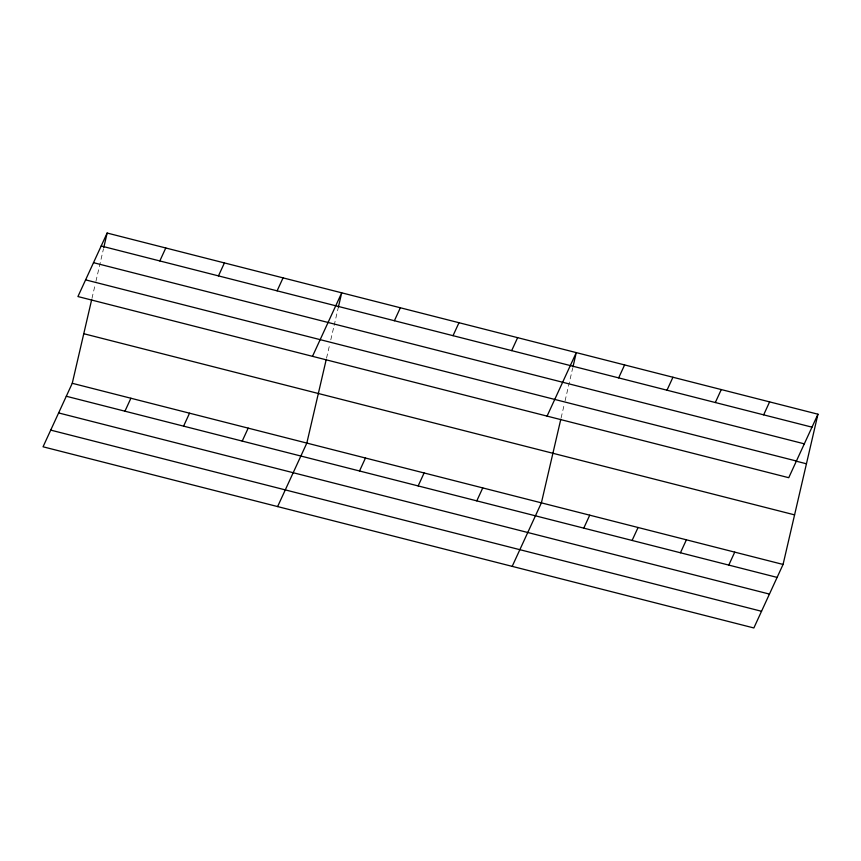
<?xml version="1.0" encoding="UTF-8"?>
<svg xmlns="http://www.w3.org/2000/svg" width="861" height="861" viewBox="0 0 861 861"><rect width="100%" height="100%" fill="white"/><g stroke="black" fill="none" stroke-linecap="round" stroke-linejoin="round"><path stroke-width="0.65" stroke-dasharray="4.3 3.23" d="M91.976 298.347L95.323 283.936M95.926 281.321L103.503 248.7M326.545 358.133L329.591 345.024M330.796 339.804L333.831 326.75M334.133 325.447L338.373 307.183M561.114 417.908L564.461 403.497M565.064 400.892L572.64 368.271"/><path stroke-width="1.29" d="M817.95 414.206L788.741 477.704L77.931 296.55L107.141 233.04L817.95 414.206L783.069 564.45L753.859 627.96L43.05 446.794L72.259 383.296L91.675 299.66M103.804 247.398L107.141 233.04M326.244 359.435L306.828 443.081L277.619 506.58M338.373 307.183L341.709 292.826L312.5 356.325M560.812 419.221L541.397 502.856L512.187 566.366M572.942 366.958L576.278 352.612L547.069 416.111M159.823 260.948L165.775 247.99M124.942 411.203L130.904 398.245M218.457 275.897L224.42 262.939M183.587 426.141L189.538 413.183M277.102 290.835L283.065 277.877M242.221 441.09L248.183 428.132M394.392 320.733L400.343 307.775M359.511 470.978L365.473 458.02M453.026 335.672L458.988 322.714M418.155 485.927L424.107 472.969M511.671 350.621L517.633 337.663M476.79 500.876L482.752 487.918M618.65 377.882L624.612 364.924M583.769 528.137L589.731 515.179M666.984 390.205L672.947 377.247M632.103 540.45L638.066 527.502M715.319 402.528L721.281 389.57M680.438 552.773L686.4 539.815M763.653 414.841L769.616 401.883M728.772 565.096L734.734 552.138M101.178 245.998L811.988 427.164M93.505 262.68L804.314 443.845M85.605 279.868L796.414 461.022M796.264 461.195L806.445 463.788M83.765 333.713L794.585 514.867M72.259 383.296L783.069 564.45M66.297 396.254L777.106 577.408M58.623 412.936L769.443 594.09M50.724 430.113L761.533 611.278"/></g></svg>
